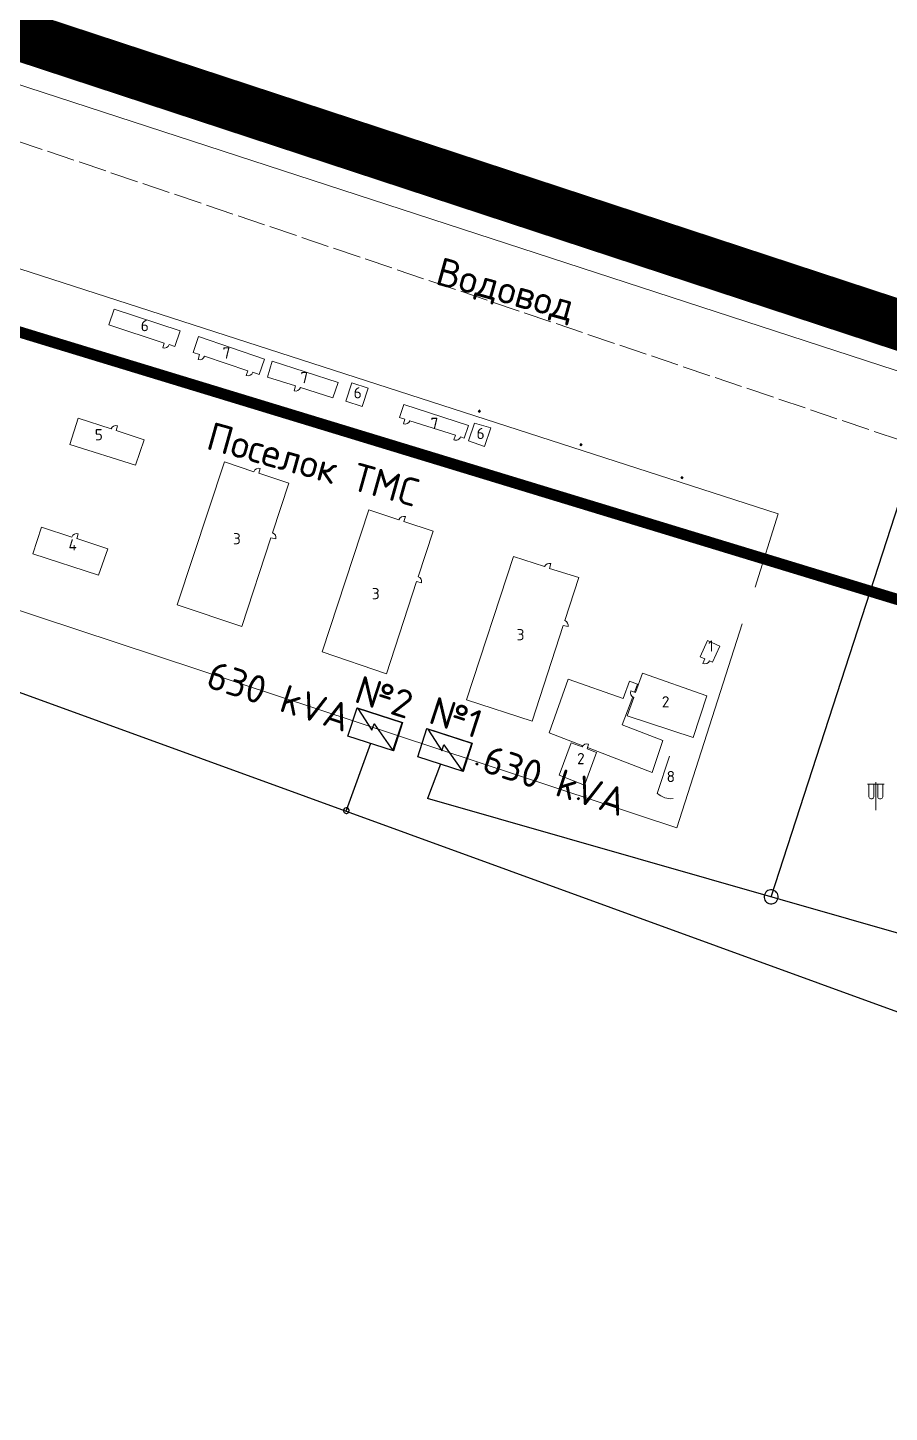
# Model space of a CAD drawing. Header units: millimetres. Extents: x 519 to 9564855, y -810 to 5021775.
# Drawn here: x 9535734.9 to 9535888.8, y 4996721.8 to 4996969.4 of the extents above; entities that cross this region are included whole.
import ezdxf

# ---------------------------------------------------------------- set-up
doc = ezdxf.new("R2010")
doc.units = ezdxf.units.MM
doc.header["$LTSCALE"] = 2
doc.header["$MEASUREMENT"] = 0
for name, pattern in [('DASHED2', [9.525, 6.35, -3.175]), ('Коллектор общий', [11, 5, -1, 5]), ('Отмостка здания', [1.5, 0.375, -0.75, 0.375])]:
    doc.linetypes.add(name, pattern=pattern)
for name, color, linetype in [('PPLINE_WAT', 7, 'WTR_LINE'), ('ROAD_GROUND', 9, 'Continuous'), ('здания', 253, 'Отмостка здания'), ('МГ-земельный участок', 7, 'Continuous')]:
    doc.layers.add(name, color=color, linetype=linetype)
for name, color, linetype, lineweight in [('Оптиковолоконный кабель', 220, 'CAB6', 20), ('Электро', 1, 'Continuous', 30), ('Электроснаб', 1, 'Continuous', 18), ('Электроснабжене', 1, 'Continuous', 18)]:
    doc.layers.add(name, color=color, linetype=linetype, lineweight=lineweight)
doc.styles.add('92051501$0$STANDARD', font='simplex.shx')
doc.styles.get("Standard").update_dxf_attribs({"font": 'isocpeur.ttf', "width": 0.5})
doc.linetypes.add('CAB', pattern='A,0.7,-0.43403,["K",Standard,S=0.9,R=0,X=-0.4,Y=-0.3],-0.8', length=1.93403)
doc.linetypes.add('CAB6', pattern='A,0.9,-0.9,["6",Standard,S=0.9,R=0,X=-0.8,Y=-0.4],11', length=12.8)
doc.linetypes.add('WTR_LINE', pattern='A,0.5,-0.2,["W",92051501$0$STANDARD,S=0.1,R=0,X=-0.1,Y=-0.05],-0.05', length=0.75)
doc.linetypes.add('Ограждение из колючей проволоки', pattern='A,0.75,-0.25,[9,митяй.shx,S=0.05,R=0,X=0,Y=0],-0.5,-0.25,0.75', length=2.5)
pattern_1 = [(45, (-36.24435, 12.08448), (-0.0883883476483, 0.0883883476483), [])]
pattern_2 = [(45, (-17.6384, 69.14443), (-0.0883883476483, 0.0883883476483), [])]

msp = doc.modelspace()

# ---------------------------------------------------------------- hatches: boundary and pattern name
at = {"lineweight": 0}
h = msp.add_hatch(dxfattribs=at)
h.set_pattern_fill('ANSI31', color=5, style=0)
h.set_pattern_definition([(45, (-35.78775, 75.14427), (-0.0883883476483, 0.0883883476483), [])])
edge = h.paths.add_edge_path()
edge.add_arc((9535815.58159, 4996900.81387), 0.22201, 0, 360)
h = msp.add_hatch(color=7, dxfattribs=at)
h.set_gradient(color1=(255, 255, 255), color2=(255, 0, 0), tint=1)
edge = h.paths.add_edge_path()
edge.add_arc((9535815.58159, 4996900.81387), 0.22201, 0, 360)
h = msp.add_hatch(dxfattribs=at)
h.set_pattern_fill('ANSI31', color=256, style=0)
h.set_pattern_definition(pattern_2)
edge = h.paths.add_edge_path()
edge.add_arc((9535833.73095, 4996894.81403), 0.22201, 0, 360)
h = msp.add_hatch(color=7, dxfattribs=at)
h.set_gradient(color1=(255, 255, 255), color2=(255, 0, 0), tint=1)
edge = h.paths.add_edge_path()
edge.add_arc((9535833.73095, 4996894.81403), 0.22201, 0, 360)
h = msp.add_hatch(dxfattribs=at)
h.set_pattern_fill('ANSI31', color=5, style=0)
h.set_pattern_definition(pattern_2)
edge = h.paths.add_edge_path()
edge.add_arc((9535833.73095, 4996894.81403), 0.22201, 0, 360)
h = msp.add_hatch(color=7, dxfattribs=at)
h.set_gradient(color1=(255, 255, 255), color2=(255, 0, 0), tint=1)
edge = h.paths.add_edge_path()
edge.add_arc((9535851.77823, 4996888.94252), 0.22201, 0, 360)
h = msp.add_hatch(dxfattribs=at)
h.set_pattern_fill('ANSI31', color=5, style=0)
h.set_pattern_definition([(45, (0.40889, 63.27292), (-0.0883883476483, 0.0883883476483), [])])
edge = h.paths.add_edge_path()
edge.add_arc((9535851.77823, 4996888.94252), 0.22201, 0, 360)
h = msp.add_hatch(dxfattribs=at)
h.set_pattern_fill('ANSI31', color=256, style=0)
h.set_pattern_definition(pattern_1)
edge = h.paths.add_edge_path()
edge.add_arc((9535815.12499, 4996837.75408), 0.22201, 0, 360)
h = msp.add_hatch(color=7, dxfattribs=at)
h.set_gradient(color1=(255, 255, 255), color2=(255, 0, 0), tint=1)
edge = h.paths.add_edge_path()
edge.add_arc((9535815.12499, 4996837.75408), 0.22201, 0, 360)
h = msp.add_hatch(dxfattribs=at)
h.set_pattern_fill('ANSI31', color=5, style=0)
h.set_pattern_definition(pattern_1)
edge = h.paths.add_edge_path()
edge.add_arc((9535815.12499, 4996837.75408), 0.22201, 0, 360)
at = {"lineweight": 0, "ltscale": 5}
h = msp.add_hatch(color=7, dxfattribs=at)
h.set_gradient(color1=(255, 255, 255), color2=(255, 0, 0), tint=1)
edge = h.paths.add_edge_path()
edge.add_arc((9535833.27906, 4996831.55554), 0.22201, 0, 360)
h = msp.add_hatch(dxfattribs=at)
h.set_pattern_fill('ANSI31', color=5, style=0)
h.set_pattern_definition([(45, (-18.09028, 5.88594), (-0.0883883476483, 0.0883883476483), [])])
edge = h.paths.add_edge_path()
edge.add_arc((9535833.27906, 4996831.55554), 0.22201, 0, 360)

# ---------------------------------------------------------------- linework, layer by layer
at = {"color": 5, "linetype": 'Ограждение из колючей проволоки', "lineweight": 0}
for p, q in [((9535868.959, 4996882.481, -2.524), (9535706.123, 4996935.069, -2.524)), ((9535677.6, 4996883.6, -2.524), (9535850.847, 4996826.334, -2.524)), ((9535864.90124, 4996869.34578, -2.524), (9535868.959, 4996882.481, -2.524)), ((9535850.847, 4996826.334, -2.524), (9535862.52777, 4996862.76644, -2.524))]:
    msp.add_line(p, q, dxfattribs=at)
at = {"lineweight": 0}
for p, q in [((9535749.38128, 4996916.24015, -1.164), (9535750.29852, 4996919.04879, -1.164)), ((9535750.304, 4996919.047, -1.164), (9535762.093, 4996915.197, -1.164)), ((9535778.581, 4996909.759, -0.908), (9535777.7224, 4996906.89974, -0.908)), ((9535790.33913, 4996905.93419, -0.908), (9535778.581, 4996909.759, -0.908)), ((9535777.7224, 4996906.89974, -0.908), (9535782.71581, 4996905.3204, -0.908)), ((9535782.71581, 4996905.3204, -0.908), (9535782.45821, 4996904.44849, -0.908)), ((9535783.60164, 4996905.03775, -0.908), (9535789.39309, 4996903.20846, -0.908)), ((9535789.39309, 4996903.20846, -0.908), (9535790.33913, 4996905.93419, -0.908)), ((9535791.699, 4996902.597, -1.452), (9535792.803, 4996905.898, -1.452)), ((9535792.803, 4996905.898, -1.452), (9535795.71507, 4996904.92319, -1.452)), ((9535886.43383, 4996833.50057), (9535886.43383, 4996834.50057)), ((9535886.43383, 4996834.50057), (9535886.43383, 4996830.50057)), ((9535886.43383, 4996834.50057), (9535886.43383, 4996830.50057)), ((9535886.43383, 4996834.50057), (9535886.43383, 4996834.10057)), ((9535886.43383, 4996834.10057), (9535884.93383, 4996834.10057)), ((9535885.19383, 4996832.00057), (9535885.19383, 4996834.10057)), ((9535886.09383, 4996832.00057), (9535886.09383, 4996834.10057)), ((9535886.43383, 4996834.10057), (9535887.93383, 4996834.10057)), ((9535886.43383, 4996829.49943), (9535886.43383, 4996833.50057)), ((9535886.77383, 4996832.00057), (9535886.77383, 4996834.10057)), ((9535887.67383, 4996832.00057), (9535887.67383, 4996834.10057)), ((9535886.43383, 4996829.49943), (9535886.43383, 4996829.50057))]:
    msp.add_line(p, q, dxfattribs=at)
at = {"color": 5, "lineweight": 0}
for p, q in [((9535749.38128, 4996916.24015, -1.164), (9535750.29852, 4996919.04879, -1.164)), ((9535750.304, 4996919.047, -1.164), (9535762.093, 4996915.197, -1.164)), ((9535759.25201, 4996912.99527, -1.164), (9535749.38128, 4996916.24015, -1.164)), ((9535762.093, 4996915.197, -1.164), (9535761.15049, 4996912.37117, -1.164)), ((9535764.427, 4996911.318, -1.136), (9535765.402, 4996914.144, -1.136)), ((9535765.402, 4996914.144, -1.136), (9535777.205, 4996910.116, -1.136)), ((9535759.25281, 4996912.99799, -1.164), (9535758.99522, 4996912.12608, -1.164)), ((9535761.15049, 4996912.37117, -1.164), (9535760.13513, 4996912.70496, -1.164)), ((9535765.58618, 4996910.93069, -1.136), (9535764.427, 4996911.318, -1.136)), ((9535765.58618, 4996910.93069, -1.136), (9535765.32858, 4996910.05878, -1.136)), ((9535774.19279, 4996908.055, -1.136), (9535766.46794, 4996910.63607, -1.136)), ((9535777.205, 4996910.116, -1.136), (9535776.207, 4996907.382, -1.136)), ((9535778.581, 4996909.759, -0.908), (9535777.7224, 4996906.89974, -0.908)), ((9535790.33913, 4996905.93419, -0.908), (9535778.581, 4996909.759, -0.908)), ((9535774.19279, 4996908.055, -1.136), (9535773.9352, 4996907.18309, -1.136)), ((9535776.207, 4996907.382, -1.136), (9535775.07456, 4996907.76038, -1.136)), ((9535777.7224, 4996906.89974, -0.908), (9535782.71581, 4996905.3204, -0.908)), ((9535782.71581, 4996905.3204, -0.908), (9535782.45821, 4996904.44849, -0.908)), ((9535783.60164, 4996905.03775, -0.908), (9535789.39309, 4996903.20846, -0.908)), ((9535789.39309, 4996903.20846, -0.908), (9535790.33913, 4996905.93419, -0.908)), ((9535791.699, 4996902.597, -1.452), (9535792.803, 4996905.898, -1.452)), ((9535792.803, 4996905.898, -1.452), (9535795.71507, 4996904.92319, -1.452)), ((9535795.71507, 4996904.92319, -1.452), (9535794.61384, 4996901.62405, -1.452)), ((9535794.61384, 4996901.62405, -1.452), (9535791.699, 4996902.597, -1.452)), ((9535801.331, 4996899.696, -1.556), (9535802.065, 4996902.019, -1.556)), ((9535802.065, 4996902.019, -1.556), (9535813.65, 4996898.267, -1.556)), ((9535742.386, 4996894.854, 0.207), (9535743.877, 4996899.583, 0.207)), ((9535743.877, 4996899.583, 0.207), (9535749.764, 4996897.6365, 0.207)), ((9535802.2712, 4996899.39601, -1.556), (9535801.331, 4996899.696, -1.556)), ((9535802.2712, 4996899.39601, -1.556), (9535802.0136, 4996898.52411, -1.556)), ((9535811.34334, 4996896.50138, -1.556), (9535803.15703, 4996899.11337, -1.556)), ((9535750.64645, 4996897.34343, 0.207), (9535750.90861, 4996898.2044, 0.207)), ((9535750.6468, 4996897.34461, 0.207), (9535755.651, 4996895.69, 0.207)), ((9535811.34629, 4996896.50963, -1.556), (9535811.04323, 4996895.66219, -1.556)), ((9535813.65, 4996898.267, -1.556), (9535812.874, 4996896.013, -1.556)), ((9535754.14837, 4996891.14546, 0.207), (9535742.386, 4996894.854, 0.207)), ((9535755.651, 4996895.69, 0.207), (9535754.14837, 4996891.14546, 0.207)), ((9535812.874, 4996896.013, -1.556), (9535812.2279, 4996896.21915, -1.556)), ((9535761.556, 4996866.184, -1.059), (9535770.01257, 4996891.73951, -1.059)), ((9535770.01257, 4996891.73951, -1.059), (9535775.27998, 4996889.99647, -1.059)), ((9535776.16242, 4996889.7034, -1.059), (9535776.42459, 4996890.56437, -1.059)), ((9535776.16272, 4996889.70437, -1.059), (9535781.552, 4996887.921, -1.059)), ((9535781.552, 4996887.921, -1.059), (9535778.63771, 4996879.06851, -1.059)), ((9535787.466, 4996857.796, 0.004), (9535795.836, 4996883.18, 0.004)), ((9535795.836, 4996883.18, 0.004), (9535801.21491, 4996881.39358, 0.004)), ((9535802.09736, 4996881.10051, 0.004), (9535802.35952, 4996881.96148, 0.004)), ((9535737.356, 4996880.08, 0.254), (9535735.805, 4996875.316, 0.254)), ((9535742.76558, 4996878.31293, 0.254), (9535737.356, 4996880.08, 0.254)), ((9535802.09736, 4996881.10051, 0.004), (9535807.323, 4996879.365, 0.004)), ((9535807.323, 4996879.365, 0.004), (9535804.65928, 4996871.22367, 0.004)), ((9535743.64802, 4996878.01985, 0.254), (9535743.91019, 4996878.88082, 0.254)), ((9535749.18, 4996876.211, 0.254), (9535743.64838, 4996878.02103, 0.254)), ((9535778.346, 4996878.1824, -1.059), (9535773.125, 4996862.323, -1.059)), ((9535778.34372, 4996878.18288, -1.059), (9535779.2241, 4996877.996, -1.059)), ((9535735.805, 4996875.316, 0.254), (9535747.499, 4996871.492, 0.254)), ((9535747.499, 4996871.492, 0.254), (9535749.18, 4996876.211, 0.254)), ((9535813.271, 4996849.226, -2.311), (9535821.68, 4996874.829, -2.311)), ((9535821.68, 4996874.829, -2.311), (9535827.23937, 4996873.07318, 22.442)), ((9535828.09689, 4996872.70507, 22.442), (9535828.35906, 4996873.56604, 22.442)), ((9535833.33313, 4996871.04888, -2.311), (9535828.09689, 4996872.70507, 22.442)), ((9535804.36884, 4996870.33709, 0.004), (9535798.966, 4996853.826, 0.004)), ((9535804.36656, 4996870.33757, 0.004), (9535805.24694, 4996870.15069, 0.004)), ((9535830.84491, 4996863.36958, -2.30054), (9535833.33313, 4996871.04888, -2.311)), ((9535773.125, 4996862.323, -1.059), (9535761.556, 4996866.184, -1.059)), ((9535830.55447, 4996862.483, -2.311), (9535825.012, 4996845.397, -2.311)), ((9535830.55219, 4996862.48348, -2.30054), (9535831.43257, 4996862.2966, -2.30054)), ((9535855.02666, 4996856.90287, -2.26), (9535856.3493, 4996859.79814, -2.26)), ((9535856.3493, 4996859.79814, -2.26), (9535858.57695, 4996858.78049, -2.26)), ((9535798.966, 4996853.826, 0.004), (9535787.466, 4996857.796, 0.004)), ((9535855.86285, 4996856.51924, -2.26), (9535855.02666, 4996856.90287, -2.26)), ((9535858.57695, 4996858.78049, -2.26), (9535857.267, 4996855.913, -2.26)), ((9535855.86285, 4996856.51924, -2.26), (9535855.52824, 4996855.68375, -2.26)), ((9535857.267, 4996855.913, -2.26), (9535856.7171, 4996856.152, -2.26)), ((9535831.44, 4996852.922, -2.197), (9535828.06692, 4996843.29908, -2.241)), ((9535831.44, 4996852.922, -2.197), (9535841.30721, 4996849.46927, 12.02811)), ((9535842.43026, 4996852.53968, 22.442), (9535841.30721, 4996849.46927, 12.02811)), ((9535843.85006, 4996852.01735, 22.442), (9535842.43026, 4996852.53968, 22.442)), ((9535843.31037, 4996850.58066, 17.56414), (9535843.85006, 4996852.01735, 22.442)), ((9535843.49331, 4996850.5213, -2.367), (9535844.759, 4996853.99, -2.367)), ((9535844.759, 4996853.99, -2.367), (9535856.258, 4996849.912, -2.367)), ((9535841.11107, 4996844.72591, -2.31388), (9535842.99532, 4996849.74195, 14.71656)), ((9535841.976, 4996846.363, -2.367), (9535843.17466, 4996849.64801, -2.367)), ((9535843.49331, 4996850.5213, -2.367), (9535842.63725, 4996850.79908, -2.367)), ((9535856.258, 4996849.912, -2.367), (9535853.80628, 4996842.4671, -2.367)), ((9535825.012, 4996845.397, -2.311), (9535813.271, 4996849.226, -2.311)), ((9535848.36949, 4996841.9413, -2.367), (9535841.11107, 4996844.72591, -2.31388)), ((9535853.80628, 4996842.4671, -2.367), (9535841.976, 4996846.363, -2.367)), ((9535834.09509, 4996840.99041, -2.28222), (9535828.06692, 4996843.29908, -2.241)), ((9535848.36949, 4996841.9413, -2.367), (9535846.49274, 4996836.24237, -2.367)), ((9535831.99, 4996841.533, 0.269), (9535829.828, 4996835.722, 0.269)), ((9535833.9698, 4996840.77566, 0.269), (9535831.99, 4996841.533, 0.269)), ((9535834.389, 4996833.966, 0.269), (9535836.536, 4996839.794, 0.269)), ((9535834.8358, 4996840.43995, 0.269), (9535835.0975, 4996841.30106, 0.269)), ((9535836.536, 4996839.794, 0.269), (9535834.83701, 4996840.44392, 0.269)), ((9535846.49274, 4996836.24237, -2.367), (9535834.90843, 4996840.67892, -2.28778)), ((9535849.54778, 4996839.12704, 22.442), (9535847.35824, 4996832.47828, 22.442)), ((9535829.828, 4996835.722, 0.269), (9535834.389, 4996833.966, 0.269)), ((9535886.43383, 4996833.50057), (9535886.43383, 4996834.50057)), ((9535886.43383, 4996834.50057), (9535886.43383, 4996830.50057)), ((9535886.43383, 4996834.50057), (9535886.43383, 4996830.50057)), ((9535886.43383, 4996834.50057), (9535886.43383, 4996834.10057)), ((9535886.43383, 4996834.10057), (9535884.93383, 4996834.10057)), ((9535885.19383, 4996832.00057), (9535885.19383, 4996834.10057)), ((9535886.09383, 4996832.00057), (9535886.09383, 4996834.10057)), ((9535886.43383, 4996834.10057), (9535887.93383, 4996834.10057)), ((9535886.43383, 4996829.49943), (9535886.43383, 4996833.50057)), ((9535886.77383, 4996832.00057), (9535886.77383, 4996834.10057)), ((9535887.67383, 4996832.00057), (9535887.67383, 4996834.10057)), ((9535886.43383, 4996829.49943), (9535886.43383, 4996829.50057))]:
    msp.add_line(p, q, dxfattribs=at)
for centre, radius, start, end in [((9535759.26562, 4996913.0054, -1.164), 0.91996, 252.9070422, 341.6216139), ((9535765.59898, 4996910.9381, -1.136), 0.91996, 252.9070422, 341.6216139), ((9535774.2056, 4996908.06241, -1.136), 0.91996, 252.9070422, 341.6216139), ((9535782.72861, 4996905.32781, -0.908), 0.91996, 252.9070422, 341.6216139), ((9535802.284, 4996899.40343, -1.556), 0.91996, 252.9070422, 341.6216139), ((9535750.63075, 4996897.32698, 0.207), 0.92036, 72.428151, 160.3484101), ((9535811.36289, 4996896.52065, -1.556), 0.91605, 249.5763384, 340.7838834), ((9535776.14673, 4996889.68696, -1.059), 0.92036, 72.428151, 160.3484101), ((9535802.08167, 4996881.08407, 0.004), 0.92036, 72.428151, 160.3484101), ((9535778.31503, 4996878.19552, -1.059), 0.93071, 347.6211192, 69.7973382), ((9535743.63233, 4996878.00341, 0.254), 0.92036, 72.428151, 160.3484101), ((9535828.08182, 4996872.67758, 22.442), 0.93071, 72.6698969, 154.8461159), ((9535804.33787, 4996870.35021, 0.004), 0.93071, 347.6211192, 69.7973382), ((9535830.5235, 4996862.49613, -2.30054), 0.93071, 347.6211192, 69.7973382), ((9535855.87989, 4996856.53428, -2.26), 0.92036, 247.5377212, 335.4579802), ((9535843.50947, 4996850.50531, -2.367), 0.92036, 161.3855192, 249.3057782), ((9535834.82011, 4996840.42349, 0.269), 0.92036, 72.4588231, 157.5027044), ((9535849.85647, 4996835.21558, 22.08319), 3.68833, 228.2289553, 275.4874126), ((9535885.64383, 4996831.95307), 0.4525, 173.9744253, 6.0255747), ((9535887.22383, 4996831.95307), 0.4525, 173.9744253, 6.0255747)]:
    msp.add_arc(centre, radius, start, end, dxfattribs=at)
at = {"lineweight": 0}
for centre, radius, start, end in [((9535782.72861, 4996905.32781, -0.908), 0.91996, 252.9070422, 341.6216139), ((9535885.64383, 4996831.95307), 0.4525, 173.9744253, 6.0255747), ((9535887.22383, 4996831.95307), 0.4525, 173.9744253, 6.0255747)]:
    msp.add_arc(centre, radius, start, end, dxfattribs=at)
at = {"layer": 'PPLINE_WAT', "color": 30, "linetype": 'Коллектор общий', "lineweight": 0, "ltscale": 0.5, "true_color": 0xf26722, "flags": 128}
msp.add_lwpolyline([(9535046.36127, 4997288.56149), (9535148.47954, 4997170.25035), (9535148.47954, 4997170.25035), (9535148.47954, 4997170.25035), (9535148.47954, 4997170.25035), (9535180.25997, 4997160.27006), (9535215.65594, 4997149.15436), (9535270.41631, 4997131.95748), (9535314.69221, 4997118.05314), (9535387.00053, 4997095.34553), (9535485.08724, 4997064.44103), (9535475.8257, 4997036.2876), (9535898.18312, 4996893.12047), (9536103.66, 4996826.34), (9536714.28026, 4996630.74607), (9537054.54945, 4996524.46369), (9537566.5859, 4996359.7184), (9537781.33681, 4996067.54544)], dxfattribs=at)
at = {"layer": 'ROAD_GROUND', "color": 8, "lineweight": 0, "const_width": 9}
msp.add_lwpolyline([(9535986.46099, 4996884.66238), (9534663.59289, 4997320.09621)], dxfattribs=at)
at = {"layer": 'ROAD_GROUND', "lineweight": 0}
for points in [[(9535987.39892, 4996887.51199), (9534665.68911, 4997322.54168)], [(9535988.71435, 4996880.76238), (9534666.44255, 4997315.97704)]]:
    msp.add_lwpolyline(points, dxfattribs=at)
at = {"layer": 'здания', "color": 5, "linetype": 'Continuous', "lineweight": 0}
for points, elevation in [([(9535795.714, 4996904.92), (9535792.803, 4996905.898), (9535791.699, 4996902.597), (9535794.611, 4996901.625), (9535795.714, 4996904.92)], -1.452), ([(9535817.645, 4996897.808), (9535814.686, 4996898.644), (9535813.622, 4996895.526), (9535816.499, 4996894.515), (9535817.645, 4996897.808)], -1.457), ([(9535755.651, 4996895.69), (9535754.14837, 4996891.14546), (9535742.386, 4996894.854)], 0.207)]:
    msp.add_lwpolyline(points, dxfattribs=dict(at, elevation=elevation))
at = {"layer": 'МГ-земельный участок', "color": 0, "linetype": 'DASHED2', "lineweight": 25, "ltscale": 5, "const_width": 2}
msp.add_lwpolyline([(9522167.80801, 4999999.48247), (9521654, 5002362), (9522840, 5002532), (9525642, 5002155), (9528521, 5002235), (9531281, 5003464), (9533105, 5001043), (9546614, 4998215), (9544978, 4995525), (9543652, 4996420), (9539605, 4995735), (9529554.6705, 4998798.09585), (9529554.71722, 4998845.23995), (9529525.402, 4998845.269), (9529525.36994, 4998882.97318), (9529309.91997, 4998882.84552), (9526935, 5000017), (9526935, 4999132), (9522906, 5001105), (9522683.367, 5000265.06642), (9522496, 5000315)], close=True, dxfattribs=at)
at = {"layer": 'Оптиковолоконный кабель', "linetype": 'CAB', "lineweight": 0, "ltscale": 0.5, "elevation": -39.9038}
msp.add_lwpolyline([(9535706.976, 4996967.7849), (9535889.9118, 4996908.132), (9536172.203, 4996823.0968), (9536637.7936, 4996673.2783), (9537063.1539, 4996537.2587), (9537966.555, 4996252.0912), (9537974.7377, 4996235.4108), (9537974.3773, 4996220.8647), (9537958.0942, 4996168.5205), (9537919.4849, 4996062.867)], dxfattribs=at)
at = {"layer": 'Электро', "ltscale": 0.05}
for p, q in [((9535867.72703, 4996813.98698, 0.00005), (9536001.4339, 4997226.25699, -0.00006)), ((9536945.14951, 4996409.38013, 0), (9535668.99919, 4996873.97039, 0)), ((9535792.10174, 4996842.73159, 0.00007), (9535793.72451, 4996847.76263, 0.00007)), ((9535792.10174, 4996842.73159, 0.00007), (9535793.72451, 4996847.76263, 0.00007)), ((9535793.72451, 4996847.76263, 0.00007), (9535801.8373, 4996845.14584, 0.00007)), ((9535793.72451, 4996847.76263, 0.00007), (9535801.8373, 4996845.14584, 0.00007)), ((9535801.77572, 4996845.1143, 0.00007), (9535793.87841, 4996847.66158, 0.00007)), ((9535793.87841, 4996847.66158, 0.00007), (9535796.39199, 4996843.76626, 0.00007)), ((9535801.77572, 4996845.1143, 0.00007), (9535793.87841, 4996847.66158, 0.00007)), ((9535793.87841, 4996847.66158, 0.00007), (9535796.39199, 4996843.76626, 0.00007)), ((9535796.39199, 4996843.76626, 0.00007), (9535796.75657, 4996844.89656, 0.00007)), ((9535796.39199, 4996843.76626, 0.00007), (9535796.75657, 4996844.89656, 0.00007)), ((9535796.75657, 4996844.89656, 0.00007), (9535800.10754, 4996840.16659, 0.00007)), ((9535796.75657, 4996844.89656, 0.00007), (9535800.10754, 4996840.16659, 0.00007)), ((9535800.10754, 4996840.16659, 0.00007), (9535801.77572, 4996845.1143, 0.00007)), ((9535800.10754, 4996840.16659, 0.00007), (9535801.77572, 4996845.1143, 0.00007)), ((9535801.8373, 4996845.14584, 0.00007), (9535800.21453, 4996840.11481, 0.00007)), ((9535801.8373, 4996845.14584, 0.00007), (9535800.21453, 4996840.11481, 0.00007)), ((9535800.21453, 4996840.11481, 0.00007), (9535792.10174, 4996842.73159, 0.00007)), ((9535800.21453, 4996840.11481, 0.00007), (9535792.10174, 4996842.73159, 0.00007)), ((9535804.57594, 4996839.02567, 0.00007), (9535806.1987, 4996844.05671, 0.00007)), ((9535804.57594, 4996839.02567, 0.00007), (9535806.1987, 4996844.05671, 0.00007)), ((9535806.1987, 4996844.05671, 0.00007), (9535814.31149, 4996841.43992, 0.00007)), ((9535806.1987, 4996844.05671, 0.00007), (9535814.31149, 4996841.43992, 0.00007)), ((9535814.24991, 4996841.40838, 0.00007), (9535806.35261, 4996843.95566, 0.00007)), ((9535806.35261, 4996843.95566, 0.00007), (9535808.86619, 4996840.06034, 0.00007)), ((9535814.24991, 4996841.40838, 0.00007), (9535806.35261, 4996843.95566, 0.00007)), ((9535806.35261, 4996843.95566, 0.00007), (9535808.86619, 4996840.06034, 0.00007)), ((9535796.15814, 4996841.4232, 0.00007), (9535791.79422, 4996829.4002, 0.00007)), ((9535808.86619, 4996840.06034, 0.00007), (9535809.23076, 4996841.19064, 0.00007)), ((9535808.86619, 4996840.06034, 0.00007), (9535809.23076, 4996841.19064, 0.00007)), ((9535809.23076, 4996841.19064, 0.00007), (9535812.58173, 4996836.46067, 0.00007)), ((9535809.23076, 4996841.19064, 0.00007), (9535812.58173, 4996836.46067, 0.00007)), ((9535812.58173, 4996836.46067, 0.00007), (9535814.24991, 4996841.40838, 0.00007)), ((9535812.58173, 4996836.46067, 0.00007), (9535814.24991, 4996841.40838, 0.00007)), ((9535814.31149, 4996841.43992, 0.00007), (9535812.68873, 4996836.40889, 0.00007)), ((9535814.31149, 4996841.43992, 0.00007), (9535812.68873, 4996836.40889, 0.00007)), ((9535812.68873, 4996836.40889, 0.00007), (9535804.57594, 4996839.02567, 0.00007)), ((9535812.68873, 4996836.40889, 0.00007), (9535804.57594, 4996839.02567, 0.00007)), ((9535808.63233, 4996837.71728, 0.00007), (9535806.29748, 4996831.5911, 0.00007)), ((9536019.79217, 4996770.40905), (9535806.29748, 4996831.5911, 0.00007))]:
    msp.add_line(p, q, dxfattribs=at)
at = {"layer": 'Электро'}
for start, end in [(162.0000001, 342.0000001), (342.0000001, 162.0000001)]:
    msp.add_arc((9535791.79422, 4996829.4002, 0.00007), 0.5, start, end, dxfattribs=at)
at = {"layer": 'Электро', "ltscale": 25}
for start, end in [(342, 162), (162, 342)]:
    msp.add_arc((9535867.72703, 4996813.98698, 0.00005), 1.25, start, end, dxfattribs=at)
at = {"layer": 'Электроснаб', "color": 1, "lineweight": 0, "ltscale": 0.05}
for p, q in [((9535867.72703, 4996813.98698, 0.00005), (9536001.4339, 4997226.25699, -0.00006)), ((9536945.14951, 4996409.38013, 0), (9535668.99919, 4996873.97039, 0)), ((9535792.10174, 4996842.73159, 0.00007), (9535793.72451, 4996847.76263, 0.00007)), ((9535792.10174, 4996842.73159, 0.00007), (9535793.72451, 4996847.76263, 0.00007)), ((9535793.72451, 4996847.76263, 0.00007), (9535801.8373, 4996845.14584, 0.00007)), ((9535793.72451, 4996847.76263, 0.00007), (9535801.8373, 4996845.14584, 0.00007)), ((9535801.77572, 4996845.1143, 0.00007), (9535793.87841, 4996847.66158, 0.00007)), ((9535793.87841, 4996847.66158, 0.00007), (9535796.39199, 4996843.76626, 0.00007)), ((9535801.77572, 4996845.1143, 0.00007), (9535793.87841, 4996847.66158, 0.00007)), ((9535793.87841, 4996847.66158, 0.00007), (9535796.39199, 4996843.76626, 0.00007)), ((9535796.39199, 4996843.76626, 0.00007), (9535796.75657, 4996844.89656, 0.00007)), ((9535796.39199, 4996843.76626, 0.00007), (9535796.75657, 4996844.89656, 0.00007)), ((9535796.75657, 4996844.89656, 0.00007), (9535800.10754, 4996840.16659, 0.00007)), ((9535796.75657, 4996844.89656, 0.00007), (9535800.10754, 4996840.16659, 0.00007)), ((9535800.10754, 4996840.16659, 0.00007), (9535801.77572, 4996845.1143, 0.00007)), ((9535800.10754, 4996840.16659, 0.00007), (9535801.77572, 4996845.1143, 0.00007)), ((9535801.8373, 4996845.14584, 0.00007), (9535800.21453, 4996840.11481, 0.00007)), ((9535801.8373, 4996845.14584, 0.00007), (9535800.21453, 4996840.11481, 0.00007)), ((9535800.21453, 4996840.11481, 0.00007), (9535792.10174, 4996842.73159, 0.00007)), ((9535800.21453, 4996840.11481, 0.00007), (9535792.10174, 4996842.73159, 0.00007)), ((9535804.57594, 4996839.02567, 0.00007), (9535806.1987, 4996844.05671, 0.00007)), ((9535804.57594, 4996839.02567, 0.00007), (9535806.1987, 4996844.05671, 0.00007)), ((9535806.1987, 4996844.05671, 0.00007), (9535814.31149, 4996841.43992, 0.00007)), ((9535806.1987, 4996844.05671, 0.00007), (9535814.31149, 4996841.43992, 0.00007)), ((9535814.24991, 4996841.40838, 0.00007), (9535806.35261, 4996843.95566, 0.00007)), ((9535806.35261, 4996843.95566, 0.00007), (9535808.86619, 4996840.06034, 0.00007)), ((9535814.24991, 4996841.40838, 0.00007), (9535806.35261, 4996843.95566, 0.00007)), ((9535806.35261, 4996843.95566, 0.00007), (9535808.86619, 4996840.06034, 0.00007)), ((9535796.15814, 4996841.4232, 0.00007), (9535791.79422, 4996829.4002, 0.00007)), ((9535808.86619, 4996840.06034, 0.00007), (9535809.23076, 4996841.19064, 0.00007)), ((9535808.86619, 4996840.06034, 0.00007), (9535809.23076, 4996841.19064, 0.00007)), ((9535809.23076, 4996841.19064, 0.00007), (9535812.58173, 4996836.46067, 0.00007)), ((9535809.23076, 4996841.19064, 0.00007), (9535812.58173, 4996836.46067, 0.00007)), ((9535812.58173, 4996836.46067, 0.00007), (9535814.24991, 4996841.40838, 0.00007)), ((9535812.58173, 4996836.46067, 0.00007), (9535814.24991, 4996841.40838, 0.00007)), ((9535814.31149, 4996841.43992, 0.00007), (9535812.68873, 4996836.40889, 0.00007)), ((9535814.31149, 4996841.43992, 0.00007), (9535812.68873, 4996836.40889, 0.00007)), ((9535812.68873, 4996836.40889, 0.00007), (9535804.57594, 4996839.02567, 0.00007)), ((9535812.68873, 4996836.40889, 0.00007), (9535804.57594, 4996839.02567, 0.00007)), ((9535808.63233, 4996837.71728, 0.00007), (9535806.29748, 4996831.5911, 0.00007)), ((9536019.79217, 4996770.40905), (9535806.29748, 4996831.5911, 0.00007))]:
    msp.add_line(p, q, dxfattribs=at)
at = {"layer": 'Электроснаб', "color": 1, "lineweight": 0}
for start, end in [(162.0000001, 342.0000001), (342.0000001, 162.0000001)]:
    msp.add_arc((9535791.79422, 4996829.4002, 0.00007), 0.5, start, end, dxfattribs=at)
at = {"layer": 'Электроснаб', "color": 1, "lineweight": 0, "ltscale": 25}
for start, end in [(342, 162), (162, 342)]:
    msp.add_arc((9535867.72703, 4996813.98698, 0.00005), 1.25, start, end, dxfattribs=at)
at = {"layer": 'Электроснабжене', "color": 1, "lineweight": 0, "ltscale": 0.05}
for p, q in [((9535867.72703, 4996813.98698, 0.00005), (9536001.4339, 4997226.25699, -0.00006)), ((9536945.14951, 4996409.38013, 0), (9535668.99919, 4996873.97039, 0)), ((9535792.10174, 4996842.73159, 0.00007), (9535793.72451, 4996847.76263, 0.00007)), ((9535792.10174, 4996842.73159, 0.00007), (9535793.72451, 4996847.76263, 0.00007)), ((9535793.72451, 4996847.76263, 0.00007), (9535801.8373, 4996845.14584, 0.00007)), ((9535793.72451, 4996847.76263, 0.00007), (9535801.8373, 4996845.14584, 0.00007)), ((9535801.77572, 4996845.1143, 0.00007), (9535793.87841, 4996847.66158, 0.00007)), ((9535793.87841, 4996847.66158, 0.00007), (9535796.39199, 4996843.76626, 0.00007)), ((9535801.77572, 4996845.1143, 0.00007), (9535793.87841, 4996847.66158, 0.00007)), ((9535793.87841, 4996847.66158, 0.00007), (9535796.39199, 4996843.76626, 0.00007)), ((9535796.39199, 4996843.76626, 0.00007), (9535796.75657, 4996844.89656, 0.00007)), ((9535796.39199, 4996843.76626, 0.00007), (9535796.75657, 4996844.89656, 0.00007)), ((9535796.75657, 4996844.89656, 0.00007), (9535800.10754, 4996840.16659, 0.00007)), ((9535796.75657, 4996844.89656, 0.00007), (9535800.10754, 4996840.16659, 0.00007)), ((9535800.10754, 4996840.16659, 0.00007), (9535801.77572, 4996845.1143, 0.00007)), ((9535800.10754, 4996840.16659, 0.00007), (9535801.77572, 4996845.1143, 0.00007)), ((9535801.8373, 4996845.14584, 0.00007), (9535800.21453, 4996840.11481, 0.00007)), ((9535801.8373, 4996845.14584, 0.00007), (9535800.21453, 4996840.11481, 0.00007)), ((9535800.21453, 4996840.11481, 0.00007), (9535792.10174, 4996842.73159, 0.00007)), ((9535800.21453, 4996840.11481, 0.00007), (9535792.10174, 4996842.73159, 0.00007)), ((9535804.57594, 4996839.02567, 0.00007), (9535806.1987, 4996844.05671, 0.00007)), ((9535804.57594, 4996839.02567, 0.00007), (9535806.1987, 4996844.05671, 0.00007)), ((9535806.1987, 4996844.05671, 0.00007), (9535814.31149, 4996841.43992, 0.00007)), ((9535806.1987, 4996844.05671, 0.00007), (9535814.31149, 4996841.43992, 0.00007)), ((9535814.24991, 4996841.40838, 0.00007), (9535806.35261, 4996843.95566, 0.00007)), ((9535806.35261, 4996843.95566, 0.00007), (9535808.86619, 4996840.06034, 0.00007)), ((9535814.24991, 4996841.40838, 0.00007), (9535806.35261, 4996843.95566, 0.00007)), ((9535806.35261, 4996843.95566, 0.00007), (9535808.86619, 4996840.06034, 0.00007)), ((9535796.15814, 4996841.4232, 0.00007), (9535791.79422, 4996829.4002, 0.00007)), ((9535808.86619, 4996840.06034, 0.00007), (9535809.23076, 4996841.19064, 0.00007)), ((9535808.86619, 4996840.06034, 0.00007), (9535809.23076, 4996841.19064, 0.00007)), ((9535809.23076, 4996841.19064, 0.00007), (9535812.58173, 4996836.46067, 0.00007)), ((9535809.23076, 4996841.19064, 0.00007), (9535812.58173, 4996836.46067, 0.00007)), ((9535812.58173, 4996836.46067, 0.00007), (9535814.24991, 4996841.40838, 0.00007)), ((9535812.58173, 4996836.46067, 0.00007), (9535814.24991, 4996841.40838, 0.00007)), ((9535814.31149, 4996841.43992, 0.00007), (9535812.68873, 4996836.40889, 0.00007)), ((9535814.31149, 4996841.43992, 0.00007), (9535812.68873, 4996836.40889, 0.00007)), ((9535812.68873, 4996836.40889, 0.00007), (9535804.57594, 4996839.02567, 0.00007)), ((9535812.68873, 4996836.40889, 0.00007), (9535804.57594, 4996839.02567, 0.00007)), ((9535808.63233, 4996837.71728, 0.00007), (9535806.29748, 4996831.5911, 0.00007)), ((9536019.79217, 4996770.40905), (9535806.29748, 4996831.5911, 0.00007))]:
    msp.add_line(p, q, dxfattribs=at)
at = {"layer": 'Электроснабжене', "color": 1, "lineweight": 0}
for start, end in [(162.0000001, 342.0000001), (342.0000001, 162.0000001)]:
    msp.add_arc((9535791.79422, 4996829.4002, 0.00007), 0.5, start, end, dxfattribs=at)
at = {"layer": 'Электроснабжене', "color": 1, "lineweight": 0, "ltscale": 25}
for start, end in [(342, 162), (162, 342)]:
    msp.add_arc((9535867.72703, 4996813.98698, 0.00005), 1.25, start, end, dxfattribs=at)

# ---------------------------------------------------------------- texts
at = {"color": 5, "lineweight": 0}
for s, p in [('Водовод', (9535807.5109, 4996923.58843)), ('Поселок ТМС', (9535766.50838, 4996894.12247))]:
    msp.add_text(s, height=5, rotation=344.3808228, dxfattribs=at).set_placement(p)
at = {"linetype": 'Continuous', "lineweight": 0}
for s, p in [('6', (9535755.06561, 4996915.10745, 22.442)), ('7', (9535783.60884, 4996905.81279, -0.908)), ('6', (9535793.11636, 4996903.10561, 22.442))]:
    msp.add_text(s, height=2, dxfattribs=at).set_placement(p)
at = {"color": 5, "linetype": 'Continuous', "lineweight": 0}
for s, p in [('6', (9535755.06561, 4996915.10745, 22.442)), ('7', (9535769.69038, 4996910.21422, 22.442)), ('7', (9535783.60884, 4996905.81279, -0.908)), ('6', (9535793.11636, 4996903.10561, 22.442)), ('7', (9535806.8667, 4996897.63573, -1.556)), ('5', (9535746.84858, 4996895.60787, 22.442)), ('6', (9535815.0849, 4996895.8285, 22.442)), ('3', (9535771.54723, 4996877.01228, 22.442)), ('4', (9535742.15155, 4996875.90446, 22.442)), ('3', (9535796.36726, 4996867.18855, 22.442)), ('3', (9535822.24229, 4996859.85302, 22.442)), ('1', (9535856.46907, 4996857.82653, 22.442)), ('2', (9535848.19028, 4996847.85432, 22.442)), ('2', (9535833.04077, 4996837.70324, 22.442)), ('8', (9535849.03889, 4996834.49852, 22.442))]:
    msp.add_text(s, height=2, dxfattribs=at).set_placement(p)
at = {"layer": 'Электро', "ltscale": 0.05}
for s, p in [('630 kVA', (9535766.46523, 4996851.53927, -0.00006)), ('№2', (9535792.96499, 4996848.88028, -0.00006)), ('№1', (9535806.24304, 4996845.13253, -0.00006)), ('630 kVA', (9535815.75501, 4996836.46461, -0.00006))]:
    msp.add_text(s, height=5, rotation=342, dxfattribs=at).set_placement(p)
at = {"layer": 'Электроснаб', "color": 1, "lineweight": 0, "ltscale": 0.05}
for s, p in [('630 kVA', (9535766.46523, 4996851.53927, -0.00006)), ('№2', (9535792.96499, 4996848.88028, -0.00006)), ('№1', (9535806.24304, 4996845.13253, -0.00006)), ('630 kVA', (9535815.75501, 4996836.46461, -0.00006))]:
    msp.add_text(s, height=5, rotation=342, dxfattribs=at).set_placement(p)
at = {"layer": 'Электроснабжене', "color": 1, "lineweight": 0, "ltscale": 0.05}
for s, p in [('630 kVA', (9535766.46523, 4996851.53927, -0.00006)), ('№2', (9535792.96499, 4996848.88028, -0.00006)), ('№1', (9535806.24304, 4996845.13253, -0.00006)), ('630 kVA', (9535815.75501, 4996836.46461, -0.00006))]:
    msp.add_text(s, height=5, rotation=342, dxfattribs=at).set_placement(p)

doc.saveas('drawing.dxf')
